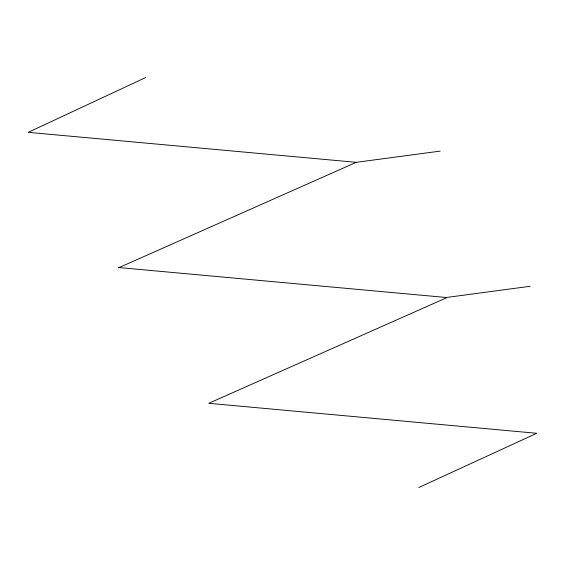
<?xml version="1.0" encoding="UTF-8"?>
<svg xmlns="http://www.w3.org/2000/svg" width="565" height="565" viewBox="0 0 565 565"><rect width="100%" height="100%" fill="white"/><g stroke="black" fill="none" stroke-linecap="round" stroke-linejoin="round"><path stroke-width="0.85" d="M145.735 77.511L28.25 132.337L356.24 162.325L440.177 151.116M418.849 487.489L536.75 433.291L208.76 403.304L446.491 297.804M118.509 267.824L356.24 162.325M530.224 286.286L446.286 297.494L118.297 267.506"/></g></svg>
